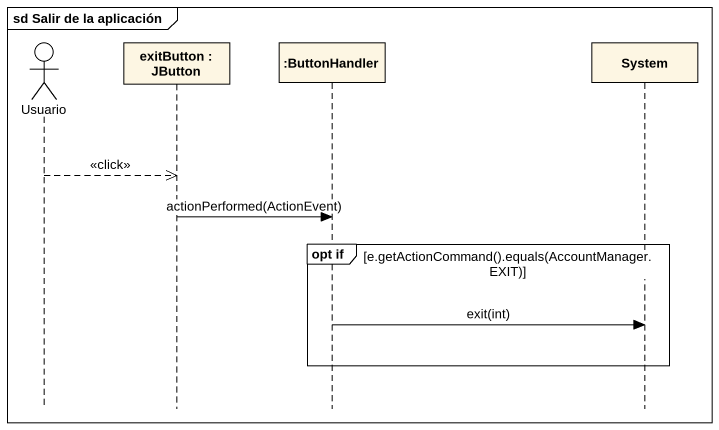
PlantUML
@startuml
mainframe sd Salir de la aplicación
hide footbox
actor Usuario
participant "exitButton : JButton" as exitButton
participant ":ButtonHandler" as ButtonHandler
participant System

Usuario -->> exitButton : <<click>>
exitButton -> ButtonHandler : actionPerformed(ActionEvent)
group opt if [e.getActionCommand().equals(AccountManager.EXIT)]
  ButtonHandler -> System : exit(int)
end
@enduml
